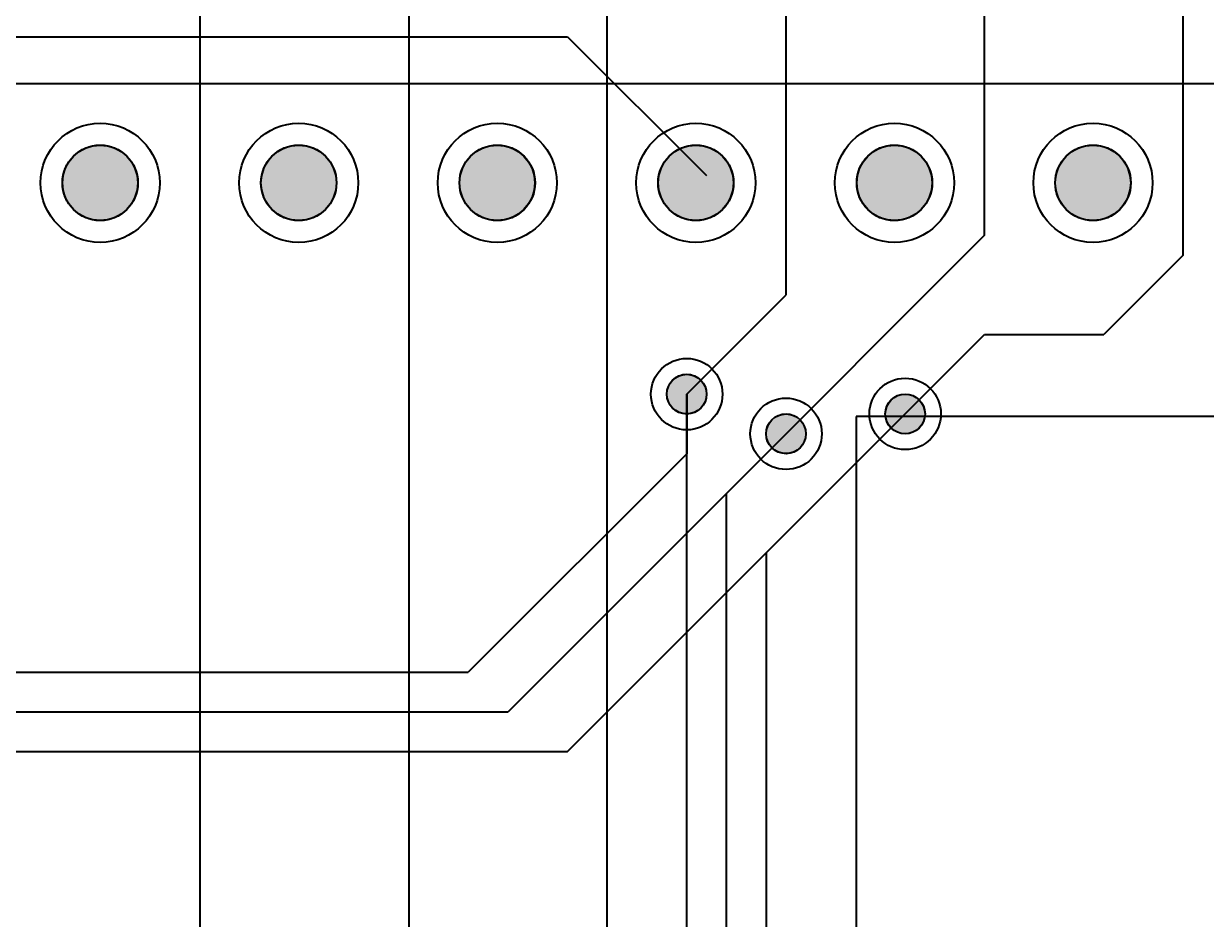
# Model space of a CAD drawing. Header units: millimetres. Extents: x 2 to 157, y 2 to 78.
# Drawn here: x 126.95 to 142.08, y 51.56 to 63.02 of the extents above; entities that cross this region are included whole.
import ezdxf

# ---------------------------------------------------------------- set-up
doc = ezdxf.new("R2010")
doc.units = ezdxf.units.MM
for name, color, linetype in [('bottom_copper', 7, 'Continuous'), ('drill_plated', 7, 'Continuous'), ('top_copper', 7, 'Continuous'), ('top_silk', 7, 'Continuous')]:
    doc.layers.add(name, color=color, linetype=linetype)

msp = doc.modelspace()

# ---------------------------------------------------------------- hatches: boundary and pattern name
at = {"layer": 'bottom_copper', "lineweight": 40}
for points in [[(128.403, 60.888), (128.375, 60.798), (128.331, 60.714), (128.271, 60.641), (128.198, 60.581), (128.114, 60.536), (128.024, 60.509), (127.93, 60.5), (127.835, 60.509), (127.745, 60.536), (127.661, 60.581), (127.588, 60.641), (127.528, 60.714), (127.484, 60.798), (127.456, 60.888), (127.447, 60.982), (127.456, 61.076), (127.484, 61.167), (127.528, 61.25), (127.588, 61.324), (127.661, 61.384), (127.745, 61.428), (127.835, 61.456), (127.93, 61.465), (128.024, 61.456), (128.114, 61.428), (128.198, 61.384), (128.271, 61.324), (128.331, 61.25), (128.375, 61.167), (128.403, 61.076), (128.412, 60.982), (128.403, 60.888)], [(130.943, 60.888), (130.915, 60.798), (130.871, 60.714), (130.811, 60.641), (130.738, 60.581), (130.654, 60.536), (130.564, 60.509), (130.47, 60.5), (130.375, 60.509), (130.285, 60.536), (130.201, 60.581), (130.128, 60.641), (130.068, 60.714), (130.024, 60.798), (129.996, 60.888), (129.987, 60.982), (129.996, 61.076), (130.024, 61.167), (130.068, 61.25), (130.128, 61.324), (130.201, 61.384), (130.285, 61.428), (130.375, 61.456), (130.47, 61.465), (130.564, 61.456), (130.654, 61.428), (130.738, 61.384), (130.811, 61.324), (130.871, 61.25), (130.915, 61.167), (130.943, 61.076), (130.952, 60.982), (130.943, 60.888)], [(133.483, 60.888), (133.455, 60.798), (133.411, 60.714), (133.351, 60.641), (133.278, 60.581), (133.194, 60.536), (133.104, 60.509), (133.01, 60.5), (132.915, 60.509), (132.825, 60.536), (132.741, 60.581), (132.668, 60.641), (132.608, 60.714), (132.564, 60.798), (132.536, 60.888), (132.527, 60.982), (132.536, 61.076), (132.564, 61.167), (132.608, 61.25), (132.668, 61.324), (132.741, 61.384), (132.825, 61.428), (132.915, 61.456), (133.01, 61.465), (133.104, 61.456), (133.194, 61.428), (133.278, 61.384), (133.351, 61.324), (133.411, 61.25), (133.455, 61.167), (133.483, 61.076), (133.492, 60.982), (133.483, 60.888)], [(136.023, 60.888), (135.995, 60.798), (135.951, 60.714), (135.891, 60.641), (135.818, 60.581), (135.734, 60.536), (135.644, 60.509), (135.55, 60.5), (135.455, 60.509), (135.365, 60.536), (135.281, 60.581), (135.208, 60.641), (135.148, 60.714), (135.104, 60.798), (135.076, 60.888), (135.067, 60.982), (135.076, 61.076), (135.104, 61.167), (135.148, 61.25), (135.208, 61.324), (135.281, 61.384), (135.365, 61.428), (135.455, 61.456), (135.55, 61.465), (135.644, 61.456), (135.734, 61.428), (135.818, 61.384), (135.891, 61.324), (135.951, 61.25), (135.995, 61.167), (136.023, 61.076), (136.032, 60.982), (136.023, 60.888)], [(138.563, 60.888), (138.535, 60.798), (138.491, 60.714), (138.431, 60.641), (138.358, 60.581), (138.274, 60.536), (138.184, 60.509), (138.09, 60.5), (137.995, 60.509), (137.905, 60.536), (137.821, 60.581), (137.748, 60.641), (137.688, 60.714), (137.644, 60.798), (137.616, 60.888), (137.607, 60.982), (137.616, 61.076), (137.644, 61.167), (137.688, 61.25), (137.748, 61.324), (137.821, 61.384), (137.905, 61.428), (137.995, 61.456), (138.09, 61.465), (138.184, 61.456), (138.274, 61.428), (138.358, 61.384), (138.431, 61.324), (138.491, 61.25), (138.535, 61.167), (138.563, 61.076), (138.572, 60.982), (138.563, 60.888)], [(141.103, 60.888), (141.075, 60.798), (141.031, 60.714), (140.971, 60.641), (140.898, 60.581), (140.814, 60.536), (140.724, 60.509), (140.63, 60.5), (140.535, 60.509), (140.445, 60.536), (140.361, 60.581), (140.288, 60.641), (140.228, 60.714), (140.184, 60.798), (140.156, 60.888), (140.147, 60.982), (140.156, 61.076), (140.184, 61.167), (140.228, 61.25), (140.288, 61.324), (140.361, 61.384), (140.445, 61.428), (140.535, 61.456), (140.63, 61.465), (140.724, 61.456), (140.814, 61.428), (140.898, 61.384), (140.971, 61.324), (141.031, 61.25), (141.075, 61.167), (141.103, 61.076), (141.112, 60.982), (141.103, 60.888)], [(135.682, 58.23), (135.667, 58.182), (135.644, 58.138), (135.612, 58.1), (135.574, 58.068), (135.53, 58.045), (135.482, 58.03), (135.433, 58.026), (135.383, 58.03), (135.336, 58.045), (135.292, 58.068), (135.253, 58.1), (135.222, 58.138), (135.198, 58.182), (135.184, 58.23), (135.179, 58.279), (135.184, 58.329), (135.198, 58.377), (135.222, 58.421), (135.253, 58.459), (135.292, 58.491), (135.336, 58.514), (135.383, 58.529), (135.433, 58.533), (135.482, 58.529), (135.53, 58.514), (135.574, 58.491), (135.612, 58.459), (135.644, 58.421), (135.667, 58.377), (135.682, 58.329), (135.687, 58.279), (135.682, 58.23)], [(138.476, 57.976), (138.461, 57.928), (138.438, 57.884), (138.406, 57.846), (138.368, 57.814), (138.324, 57.791), (138.276, 57.776), (138.227, 57.772), (138.177, 57.776), (138.13, 57.791), (138.086, 57.814), (138.047, 57.846), (138.016, 57.884), (137.992, 57.928), (137.978, 57.976), (137.973, 58.026), (137.978, 58.075), (137.992, 58.123), (138.016, 58.167), (138.047, 58.205), (138.086, 58.237), (138.13, 58.26), (138.177, 58.275), (138.227, 58.279), (138.276, 58.275), (138.324, 58.26), (138.368, 58.237), (138.406, 58.205), (138.438, 58.167), (138.461, 58.123), (138.476, 58.075), (138.481, 58.026), (138.476, 57.976)], [(136.952, 57.722), (136.937, 57.674), (136.914, 57.63), (136.882, 57.592), (136.844, 57.56), (136.8, 57.537), (136.752, 57.522), (136.703, 57.517), (136.653, 57.522), (136.606, 57.537), (136.562, 57.56), (136.523, 57.592), (136.492, 57.63), (136.468, 57.674), (136.454, 57.722), (136.449, 57.772), (136.454, 57.821), (136.468, 57.869), (136.492, 57.913), (136.523, 57.951), (136.562, 57.983), (136.606, 58.006), (136.653, 58.021), (136.703, 58.026), (136.752, 58.021), (136.8, 58.006), (136.844, 57.983), (136.882, 57.951), (136.914, 57.913), (136.937, 57.869), (136.952, 57.821), (136.957, 57.772), (136.952, 57.722)]]:
    msp.add_hatch(color=7, dxfattribs=at).paths.add_polyline_path(points, flags=0)
at = {"layer": 'drill_plated', "lineweight": 40}
for points in [[(128.403, 60.888), (128.375, 60.798), (128.331, 60.714), (128.271, 60.641), (128.198, 60.581), (128.114, 60.536), (128.024, 60.509), (127.93, 60.5), (127.835, 60.509), (127.745, 60.536), (127.661, 60.581), (127.588, 60.641), (127.528, 60.714), (127.484, 60.798), (127.456, 60.888), (127.447, 60.982), (127.456, 61.076), (127.484, 61.167), (127.528, 61.25), (127.588, 61.324), (127.661, 61.384), (127.745, 61.428), (127.835, 61.456), (127.93, 61.465), (128.024, 61.456), (128.114, 61.428), (128.198, 61.384), (128.271, 61.324), (128.331, 61.25), (128.375, 61.167), (128.403, 61.076), (128.412, 60.982), (128.403, 60.888)], [(130.943, 60.888), (130.915, 60.798), (130.871, 60.714), (130.811, 60.641), (130.738, 60.581), (130.654, 60.536), (130.564, 60.509), (130.47, 60.5), (130.375, 60.509), (130.285, 60.536), (130.201, 60.581), (130.128, 60.641), (130.068, 60.714), (130.024, 60.798), (129.996, 60.888), (129.987, 60.982), (129.996, 61.076), (130.024, 61.167), (130.068, 61.25), (130.128, 61.324), (130.201, 61.384), (130.285, 61.428), (130.375, 61.456), (130.47, 61.465), (130.564, 61.456), (130.654, 61.428), (130.738, 61.384), (130.811, 61.324), (130.871, 61.25), (130.915, 61.167), (130.943, 61.076), (130.952, 60.982), (130.943, 60.888)], [(133.483, 60.888), (133.455, 60.798), (133.411, 60.714), (133.351, 60.641), (133.278, 60.581), (133.194, 60.536), (133.104, 60.509), (133.01, 60.5), (132.915, 60.509), (132.825, 60.536), (132.741, 60.581), (132.668, 60.641), (132.608, 60.714), (132.564, 60.798), (132.536, 60.888), (132.527, 60.982), (132.536, 61.076), (132.564, 61.167), (132.608, 61.25), (132.668, 61.324), (132.741, 61.384), (132.825, 61.428), (132.915, 61.456), (133.01, 61.465), (133.104, 61.456), (133.194, 61.428), (133.278, 61.384), (133.351, 61.324), (133.411, 61.25), (133.455, 61.167), (133.483, 61.076), (133.492, 60.982), (133.483, 60.888)], [(136.023, 60.888), (135.995, 60.798), (135.951, 60.714), (135.891, 60.641), (135.818, 60.581), (135.734, 60.536), (135.644, 60.509), (135.55, 60.5), (135.455, 60.509), (135.365, 60.536), (135.281, 60.581), (135.208, 60.641), (135.148, 60.714), (135.104, 60.798), (135.076, 60.888), (135.067, 60.982), (135.076, 61.076), (135.104, 61.167), (135.148, 61.25), (135.208, 61.324), (135.281, 61.384), (135.365, 61.428), (135.455, 61.456), (135.55, 61.465), (135.644, 61.456), (135.734, 61.428), (135.818, 61.384), (135.891, 61.324), (135.951, 61.25), (135.995, 61.167), (136.023, 61.076), (136.032, 60.982), (136.023, 60.888)], [(138.563, 60.888), (138.535, 60.798), (138.491, 60.714), (138.431, 60.641), (138.358, 60.581), (138.274, 60.536), (138.184, 60.509), (138.09, 60.5), (137.995, 60.509), (137.905, 60.536), (137.821, 60.581), (137.748, 60.641), (137.688, 60.714), (137.644, 60.798), (137.616, 60.888), (137.607, 60.982), (137.616, 61.076), (137.644, 61.167), (137.688, 61.25), (137.748, 61.324), (137.821, 61.384), (137.905, 61.428), (137.995, 61.456), (138.09, 61.465), (138.184, 61.456), (138.274, 61.428), (138.358, 61.384), (138.431, 61.324), (138.491, 61.25), (138.535, 61.167), (138.563, 61.076), (138.572, 60.982), (138.563, 60.888)], [(141.103, 60.888), (141.075, 60.798), (141.031, 60.714), (140.971, 60.641), (140.898, 60.581), (140.814, 60.536), (140.724, 60.509), (140.63, 60.5), (140.535, 60.509), (140.445, 60.536), (140.361, 60.581), (140.288, 60.641), (140.228, 60.714), (140.184, 60.798), (140.156, 60.888), (140.147, 60.982), (140.156, 61.076), (140.184, 61.167), (140.228, 61.25), (140.288, 61.324), (140.361, 61.384), (140.445, 61.428), (140.535, 61.456), (140.63, 61.465), (140.724, 61.456), (140.814, 61.428), (140.898, 61.384), (140.971, 61.324), (141.031, 61.25), (141.075, 61.167), (141.103, 61.076), (141.112, 60.982), (141.103, 60.888)], [(135.682, 58.23), (135.667, 58.182), (135.644, 58.138), (135.612, 58.1), (135.574, 58.068), (135.53, 58.045), (135.482, 58.03), (135.433, 58.026), (135.383, 58.03), (135.336, 58.045), (135.292, 58.068), (135.253, 58.1), (135.222, 58.138), (135.198, 58.182), (135.184, 58.23), (135.179, 58.279), (135.184, 58.329), (135.198, 58.377), (135.222, 58.421), (135.253, 58.459), (135.292, 58.491), (135.336, 58.514), (135.383, 58.529), (135.433, 58.533), (135.482, 58.529), (135.53, 58.514), (135.574, 58.491), (135.612, 58.459), (135.644, 58.421), (135.667, 58.377), (135.682, 58.329), (135.687, 58.279), (135.682, 58.23)], [(138.476, 57.976), (138.461, 57.928), (138.438, 57.884), (138.406, 57.846), (138.368, 57.814), (138.324, 57.791), (138.276, 57.776), (138.227, 57.772), (138.177, 57.776), (138.13, 57.791), (138.086, 57.814), (138.047, 57.846), (138.016, 57.884), (137.992, 57.928), (137.978, 57.976), (137.973, 58.026), (137.978, 58.075), (137.992, 58.123), (138.016, 58.167), (138.047, 58.205), (138.086, 58.237), (138.13, 58.26), (138.177, 58.275), (138.227, 58.279), (138.276, 58.275), (138.324, 58.26), (138.368, 58.237), (138.406, 58.205), (138.438, 58.167), (138.461, 58.123), (138.476, 58.075), (138.481, 58.026), (138.476, 57.976)], [(136.952, 57.722), (136.937, 57.674), (136.914, 57.63), (136.882, 57.592), (136.844, 57.56), (136.8, 57.537), (136.752, 57.522), (136.703, 57.517), (136.653, 57.522), (136.606, 57.537), (136.562, 57.56), (136.523, 57.592), (136.492, 57.63), (136.468, 57.674), (136.454, 57.722), (136.449, 57.772), (136.454, 57.821), (136.468, 57.869), (136.492, 57.913), (136.523, 57.951), (136.562, 57.983), (136.606, 58.006), (136.653, 58.021), (136.703, 58.026), (136.752, 58.021), (136.8, 58.006), (136.844, 57.983), (136.882, 57.951), (136.914, 57.913), (136.937, 57.869), (136.952, 57.821), (136.957, 57.772), (136.952, 57.722)]]:
    msp.add_hatch(color=7, dxfattribs=at).paths.add_polyline_path(points, flags=0)
at = {"layer": 'top_copper', "lineweight": 40}
for points in [[(128.403, 60.888), (128.375, 60.798), (128.331, 60.714), (128.271, 60.641), (128.198, 60.581), (128.114, 60.536), (128.024, 60.509), (127.93, 60.5), (127.835, 60.509), (127.745, 60.536), (127.661, 60.581), (127.588, 60.641), (127.528, 60.714), (127.484, 60.798), (127.456, 60.888), (127.447, 60.982), (127.456, 61.076), (127.484, 61.167), (127.528, 61.25), (127.588, 61.324), (127.661, 61.384), (127.745, 61.428), (127.835, 61.456), (127.93, 61.465), (128.024, 61.456), (128.114, 61.428), (128.198, 61.384), (128.271, 61.324), (128.331, 61.25), (128.375, 61.167), (128.403, 61.076), (128.412, 60.982), (128.403, 60.888)], [(130.943, 60.888), (130.915, 60.798), (130.871, 60.714), (130.811, 60.641), (130.738, 60.581), (130.654, 60.536), (130.564, 60.509), (130.47, 60.5), (130.375, 60.509), (130.285, 60.536), (130.201, 60.581), (130.128, 60.641), (130.068, 60.714), (130.024, 60.798), (129.996, 60.888), (129.987, 60.982), (129.996, 61.076), (130.024, 61.167), (130.068, 61.25), (130.128, 61.324), (130.201, 61.384), (130.285, 61.428), (130.375, 61.456), (130.47, 61.465), (130.564, 61.456), (130.654, 61.428), (130.738, 61.384), (130.811, 61.324), (130.871, 61.25), (130.915, 61.167), (130.943, 61.076), (130.952, 60.982), (130.943, 60.888)], [(133.483, 60.888), (133.455, 60.798), (133.411, 60.714), (133.351, 60.641), (133.278, 60.581), (133.194, 60.536), (133.104, 60.509), (133.01, 60.5), (132.915, 60.509), (132.825, 60.536), (132.741, 60.581), (132.668, 60.641), (132.608, 60.714), (132.564, 60.798), (132.536, 60.888), (132.527, 60.982), (132.536, 61.076), (132.564, 61.167), (132.608, 61.25), (132.668, 61.324), (132.741, 61.384), (132.825, 61.428), (132.915, 61.456), (133.01, 61.465), (133.104, 61.456), (133.194, 61.428), (133.278, 61.384), (133.351, 61.324), (133.411, 61.25), (133.455, 61.167), (133.483, 61.076), (133.492, 60.982), (133.483, 60.888)], [(136.023, 60.888), (135.995, 60.798), (135.951, 60.714), (135.891, 60.641), (135.818, 60.581), (135.734, 60.536), (135.644, 60.509), (135.55, 60.5), (135.455, 60.509), (135.365, 60.536), (135.281, 60.581), (135.208, 60.641), (135.148, 60.714), (135.104, 60.798), (135.076, 60.888), (135.067, 60.982), (135.076, 61.076), (135.104, 61.167), (135.148, 61.25), (135.208, 61.324), (135.281, 61.384), (135.365, 61.428), (135.455, 61.456), (135.55, 61.465), (135.644, 61.456), (135.734, 61.428), (135.818, 61.384), (135.891, 61.324), (135.951, 61.25), (135.995, 61.167), (136.023, 61.076), (136.032, 60.982), (136.023, 60.888)], [(138.563, 60.888), (138.535, 60.798), (138.491, 60.714), (138.431, 60.641), (138.358, 60.581), (138.274, 60.536), (138.184, 60.509), (138.09, 60.5), (137.995, 60.509), (137.905, 60.536), (137.821, 60.581), (137.748, 60.641), (137.688, 60.714), (137.644, 60.798), (137.616, 60.888), (137.607, 60.982), (137.616, 61.076), (137.644, 61.167), (137.688, 61.25), (137.748, 61.324), (137.821, 61.384), (137.905, 61.428), (137.995, 61.456), (138.09, 61.465), (138.184, 61.456), (138.274, 61.428), (138.358, 61.384), (138.431, 61.324), (138.491, 61.25), (138.535, 61.167), (138.563, 61.076), (138.572, 60.982), (138.563, 60.888)], [(141.103, 60.888), (141.075, 60.798), (141.031, 60.714), (140.971, 60.641), (140.898, 60.581), (140.814, 60.536), (140.724, 60.509), (140.63, 60.5), (140.535, 60.509), (140.445, 60.536), (140.361, 60.581), (140.288, 60.641), (140.228, 60.714), (140.184, 60.798), (140.156, 60.888), (140.147, 60.982), (140.156, 61.076), (140.184, 61.167), (140.228, 61.25), (140.288, 61.324), (140.361, 61.384), (140.445, 61.428), (140.535, 61.456), (140.63, 61.465), (140.724, 61.456), (140.814, 61.428), (140.898, 61.384), (140.971, 61.324), (141.031, 61.25), (141.075, 61.167), (141.103, 61.076), (141.112, 60.982), (141.103, 60.888)], [(135.682, 58.23), (135.667, 58.182), (135.644, 58.138), (135.612, 58.1), (135.574, 58.068), (135.53, 58.045), (135.482, 58.03), (135.433, 58.026), (135.383, 58.03), (135.336, 58.045), (135.292, 58.068), (135.253, 58.1), (135.222, 58.138), (135.198, 58.182), (135.184, 58.23), (135.179, 58.279), (135.184, 58.329), (135.198, 58.377), (135.222, 58.421), (135.253, 58.459), (135.292, 58.491), (135.336, 58.514), (135.383, 58.529), (135.433, 58.533), (135.482, 58.529), (135.53, 58.514), (135.574, 58.491), (135.612, 58.459), (135.644, 58.421), (135.667, 58.377), (135.682, 58.329), (135.687, 58.279), (135.682, 58.23)], [(138.476, 57.976), (138.461, 57.928), (138.438, 57.884), (138.406, 57.846), (138.368, 57.814), (138.324, 57.791), (138.276, 57.776), (138.227, 57.772), (138.177, 57.776), (138.13, 57.791), (138.086, 57.814), (138.047, 57.846), (138.016, 57.884), (137.992, 57.928), (137.978, 57.976), (137.973, 58.026), (137.978, 58.075), (137.992, 58.123), (138.016, 58.167), (138.047, 58.205), (138.086, 58.237), (138.13, 58.26), (138.177, 58.275), (138.227, 58.279), (138.276, 58.275), (138.324, 58.26), (138.368, 58.237), (138.406, 58.205), (138.438, 58.167), (138.461, 58.123), (138.476, 58.075), (138.481, 58.026), (138.476, 57.976)], [(136.952, 57.722), (136.937, 57.674), (136.914, 57.63), (136.882, 57.592), (136.844, 57.56), (136.8, 57.537), (136.752, 57.522), (136.703, 57.517), (136.653, 57.522), (136.606, 57.537), (136.562, 57.56), (136.523, 57.592), (136.492, 57.63), (136.468, 57.674), (136.454, 57.722), (136.449, 57.772), (136.454, 57.821), (136.468, 57.869), (136.492, 57.913), (136.523, 57.951), (136.562, 57.983), (136.606, 58.006), (136.653, 58.021), (136.703, 58.026), (136.752, 58.021), (136.8, 58.006), (136.844, 57.983), (136.882, 57.951), (136.914, 57.913), (136.937, 57.869), (136.952, 57.821), (136.957, 57.772), (136.952, 57.722)]]:
    msp.add_hatch(color=7, dxfattribs=at).paths.add_polyline_path(points, flags=0)

# ---------------------------------------------------------------- linework, layer by layer
at = {"layer": 'bottom_copper', "color": 7, "lineweight": 40}
for p, q in [((134.417, 37.959), (134.417, 73.266)), ((141.783, 60.057), (141.783, 73.011)), ((131.877, 71.344), (131.877, 37.959)), ((136.703, 59.55), (136.703, 71.358)), ((139.243, 60.312), (139.243, 71.09)), ((129.21, 39.737), (129.21, 70.218)), ((139.243, 60.312), (135.941, 57.01)), ((141.783, 60.057), (140.767, 59.041)), ((135.433, 58.279), (136.703, 59.55)), ((136.449, 56.248), (139.243, 59.041)), ((139.243, 59.041), (140.767, 59.041)), ((135.433, 40.754), (135.433, 58.279)), ((135.941, 42.278), (135.941, 57.01)), ((136.449, 56.248), (136.449, 42.785))]:
    msp.add_line(p, q, dxfattribs=at)
for points in [[(128.403, 60.888), (128.375, 60.798), (128.331, 60.714), (128.271, 60.641), (128.198, 60.581), (128.114, 60.536), (128.024, 60.509), (127.93, 60.5), (127.835, 60.509), (127.745, 60.536), (127.661, 60.581), (127.588, 60.641), (127.528, 60.714), (127.484, 60.798), (127.456, 60.888), (127.447, 60.982), (127.456, 61.076), (127.484, 61.167), (127.528, 61.25), (127.588, 61.324), (127.661, 61.384), (127.745, 61.428), (127.835, 61.456), (127.93, 61.465), (128.024, 61.456), (128.114, 61.428), (128.198, 61.384), (128.271, 61.324), (128.331, 61.25), (128.375, 61.167), (128.403, 61.076), (128.412, 60.982), (128.403, 60.888)], [(130.943, 60.888), (130.915, 60.798), (130.871, 60.714), (130.811, 60.641), (130.738, 60.581), (130.654, 60.536), (130.564, 60.509), (130.47, 60.5), (130.375, 60.509), (130.285, 60.536), (130.201, 60.581), (130.128, 60.641), (130.068, 60.714), (130.024, 60.798), (129.996, 60.888), (129.987, 60.982), (129.996, 61.076), (130.024, 61.167), (130.068, 61.25), (130.128, 61.324), (130.201, 61.384), (130.285, 61.428), (130.375, 61.456), (130.47, 61.465), (130.564, 61.456), (130.654, 61.428), (130.738, 61.384), (130.811, 61.324), (130.871, 61.25), (130.915, 61.167), (130.943, 61.076), (130.952, 60.982), (130.943, 60.888)], [(133.483, 60.888), (133.455, 60.798), (133.411, 60.714), (133.351, 60.641), (133.278, 60.581), (133.194, 60.536), (133.104, 60.509), (133.01, 60.5), (132.915, 60.509), (132.825, 60.536), (132.741, 60.581), (132.668, 60.641), (132.608, 60.714), (132.564, 60.798), (132.536, 60.888), (132.527, 60.982), (132.536, 61.076), (132.564, 61.167), (132.608, 61.25), (132.668, 61.324), (132.741, 61.384), (132.825, 61.428), (132.915, 61.456), (133.01, 61.465), (133.104, 61.456), (133.194, 61.428), (133.278, 61.384), (133.351, 61.324), (133.411, 61.25), (133.455, 61.167), (133.483, 61.076), (133.492, 60.982), (133.483, 60.888)], [(136.023, 60.888), (135.995, 60.798), (135.951, 60.714), (135.891, 60.641), (135.818, 60.581), (135.734, 60.536), (135.644, 60.509), (135.55, 60.5), (135.455, 60.509), (135.365, 60.536), (135.281, 60.581), (135.208, 60.641), (135.148, 60.714), (135.104, 60.798), (135.076, 60.888), (135.067, 60.982), (135.076, 61.076), (135.104, 61.167), (135.148, 61.25), (135.208, 61.324), (135.281, 61.384), (135.365, 61.428), (135.455, 61.456), (135.55, 61.465), (135.644, 61.456), (135.734, 61.428), (135.818, 61.384), (135.891, 61.324), (135.951, 61.25), (135.995, 61.167), (136.023, 61.076), (136.032, 60.982), (136.023, 60.888)], [(138.563, 60.888), (138.535, 60.798), (138.491, 60.714), (138.431, 60.641), (138.358, 60.581), (138.274, 60.536), (138.184, 60.509), (138.09, 60.5), (137.995, 60.509), (137.905, 60.536), (137.821, 60.581), (137.748, 60.641), (137.688, 60.714), (137.644, 60.798), (137.616, 60.888), (137.607, 60.982), (137.616, 61.076), (137.644, 61.167), (137.688, 61.25), (137.748, 61.324), (137.821, 61.384), (137.905, 61.428), (137.995, 61.456), (138.09, 61.465), (138.184, 61.456), (138.274, 61.428), (138.358, 61.384), (138.431, 61.324), (138.491, 61.25), (138.535, 61.167), (138.563, 61.076), (138.572, 60.982), (138.563, 60.888)], [(141.103, 60.888), (141.075, 60.798), (141.031, 60.714), (140.971, 60.641), (140.898, 60.581), (140.814, 60.536), (140.724, 60.509), (140.63, 60.5), (140.535, 60.509), (140.445, 60.536), (140.361, 60.581), (140.288, 60.641), (140.228, 60.714), (140.184, 60.798), (140.156, 60.888), (140.147, 60.982), (140.156, 61.076), (140.184, 61.167), (140.228, 61.25), (140.288, 61.324), (140.361, 61.384), (140.445, 61.428), (140.535, 61.456), (140.63, 61.465), (140.724, 61.456), (140.814, 61.428), (140.898, 61.384), (140.971, 61.324), (141.031, 61.25), (141.075, 61.167), (141.103, 61.076), (141.112, 60.982), (141.103, 60.888)], [(135.682, 58.23), (135.667, 58.182), (135.644, 58.138), (135.612, 58.1), (135.574, 58.068), (135.53, 58.045), (135.482, 58.03), (135.433, 58.026), (135.383, 58.03), (135.336, 58.045), (135.292, 58.068), (135.253, 58.1), (135.222, 58.138), (135.198, 58.182), (135.184, 58.23), (135.179, 58.279), (135.184, 58.329), (135.198, 58.377), (135.222, 58.421), (135.253, 58.459), (135.292, 58.491), (135.336, 58.514), (135.383, 58.529), (135.433, 58.533), (135.482, 58.529), (135.53, 58.514), (135.574, 58.491), (135.612, 58.459), (135.644, 58.421), (135.667, 58.377), (135.682, 58.329), (135.687, 58.279), (135.682, 58.23)], [(138.476, 57.976), (138.461, 57.928), (138.438, 57.884), (138.406, 57.846), (138.368, 57.814), (138.324, 57.791), (138.276, 57.776), (138.227, 57.772), (138.177, 57.776), (138.13, 57.791), (138.086, 57.814), (138.047, 57.846), (138.016, 57.884), (137.992, 57.928), (137.978, 57.976), (137.973, 58.026), (137.978, 58.075), (137.992, 58.123), (138.016, 58.167), (138.047, 58.205), (138.086, 58.237), (138.13, 58.26), (138.177, 58.275), (138.227, 58.279), (138.276, 58.275), (138.324, 58.26), (138.368, 58.237), (138.406, 58.205), (138.438, 58.167), (138.461, 58.123), (138.476, 58.075), (138.481, 58.026), (138.476, 57.976)], [(136.952, 57.722), (136.937, 57.674), (136.914, 57.63), (136.882, 57.592), (136.844, 57.56), (136.8, 57.537), (136.752, 57.522), (136.703, 57.517), (136.653, 57.522), (136.606, 57.537), (136.562, 57.56), (136.523, 57.592), (136.492, 57.63), (136.468, 57.674), (136.454, 57.722), (136.449, 57.772), (136.454, 57.821), (136.468, 57.869), (136.492, 57.913), (136.523, 57.951), (136.562, 57.983), (136.606, 58.006), (136.653, 58.021), (136.703, 58.026), (136.752, 58.021), (136.8, 58.006), (136.844, 57.983), (136.882, 57.951), (136.914, 57.913), (136.937, 57.869), (136.952, 57.821), (136.957, 57.772), (136.952, 57.722)]]:
    msp.add_lwpolyline(points, close=True, dxfattribs=at)
for centre, major_axis in [((127.93, 60.982), (0.762, 0)), ((130.47, 60.982), (0.762, 0)), ((133.01, 60.982), (0.762, 0)), ((135.55, 60.982), (0.762, 0)), ((138.09, 60.982), (0.762, 0)), ((140.63, 60.982), (0.762, 0)), ((127.93, 60.982), (0.483, 0)), ((130.47, 60.982), (0.483, 0)), ((133.01, 60.982), (0.483, 0)), ((135.55, 60.982), (0.483, 0)), ((138.09, 60.982), (0.483, 0)), ((140.63, 60.982), (0.483, 0)), ((135.433, 58.279), (0.457, 0)), ((135.433, 58.279), (0.254, 0)), ((138.227, 58.026), (0.457, 0)), ((138.227, 58.026), (0.254, 0)), ((136.703, 57.772), (0.457, 0)), ((136.703, 57.772), (0.254, 0))]:
    msp.add_ellipse(centre, major_axis=major_axis, ratio=1, dxfattribs=at)
at = {"layer": 'drill_plated', "color": 7, "lineweight": 40}
for points in [[(128.403, 60.888), (128.375, 60.798), (128.331, 60.714), (128.271, 60.641), (128.198, 60.581), (128.114, 60.536), (128.024, 60.509), (127.93, 60.5), (127.835, 60.509), (127.745, 60.536), (127.661, 60.581), (127.588, 60.641), (127.528, 60.714), (127.484, 60.798), (127.456, 60.888), (127.447, 60.982), (127.456, 61.076), (127.484, 61.167), (127.528, 61.25), (127.588, 61.324), (127.661, 61.384), (127.745, 61.428), (127.835, 61.456), (127.93, 61.465), (128.024, 61.456), (128.114, 61.428), (128.198, 61.384), (128.271, 61.324), (128.331, 61.25), (128.375, 61.167), (128.403, 61.076), (128.412, 60.982), (128.403, 60.888)], [(130.943, 60.888), (130.915, 60.798), (130.871, 60.714), (130.811, 60.641), (130.738, 60.581), (130.654, 60.536), (130.564, 60.509), (130.47, 60.5), (130.375, 60.509), (130.285, 60.536), (130.201, 60.581), (130.128, 60.641), (130.068, 60.714), (130.024, 60.798), (129.996, 60.888), (129.987, 60.982), (129.996, 61.076), (130.024, 61.167), (130.068, 61.25), (130.128, 61.324), (130.201, 61.384), (130.285, 61.428), (130.375, 61.456), (130.47, 61.465), (130.564, 61.456), (130.654, 61.428), (130.738, 61.384), (130.811, 61.324), (130.871, 61.25), (130.915, 61.167), (130.943, 61.076), (130.952, 60.982), (130.943, 60.888)], [(133.483, 60.888), (133.455, 60.798), (133.411, 60.714), (133.351, 60.641), (133.278, 60.581), (133.194, 60.536), (133.104, 60.509), (133.01, 60.5), (132.915, 60.509), (132.825, 60.536), (132.741, 60.581), (132.668, 60.641), (132.608, 60.714), (132.564, 60.798), (132.536, 60.888), (132.527, 60.982), (132.536, 61.076), (132.564, 61.167), (132.608, 61.25), (132.668, 61.324), (132.741, 61.384), (132.825, 61.428), (132.915, 61.456), (133.01, 61.465), (133.104, 61.456), (133.194, 61.428), (133.278, 61.384), (133.351, 61.324), (133.411, 61.25), (133.455, 61.167), (133.483, 61.076), (133.492, 60.982), (133.483, 60.888)], [(136.023, 60.888), (135.995, 60.798), (135.951, 60.714), (135.891, 60.641), (135.818, 60.581), (135.734, 60.536), (135.644, 60.509), (135.55, 60.5), (135.455, 60.509), (135.365, 60.536), (135.281, 60.581), (135.208, 60.641), (135.148, 60.714), (135.104, 60.798), (135.076, 60.888), (135.067, 60.982), (135.076, 61.076), (135.104, 61.167), (135.148, 61.25), (135.208, 61.324), (135.281, 61.384), (135.365, 61.428), (135.455, 61.456), (135.55, 61.465), (135.644, 61.456), (135.734, 61.428), (135.818, 61.384), (135.891, 61.324), (135.951, 61.25), (135.995, 61.167), (136.023, 61.076), (136.032, 60.982), (136.023, 60.888)], [(138.563, 60.888), (138.535, 60.798), (138.491, 60.714), (138.431, 60.641), (138.358, 60.581), (138.274, 60.536), (138.184, 60.509), (138.09, 60.5), (137.995, 60.509), (137.905, 60.536), (137.821, 60.581), (137.748, 60.641), (137.688, 60.714), (137.644, 60.798), (137.616, 60.888), (137.607, 60.982), (137.616, 61.076), (137.644, 61.167), (137.688, 61.25), (137.748, 61.324), (137.821, 61.384), (137.905, 61.428), (137.995, 61.456), (138.09, 61.465), (138.184, 61.456), (138.274, 61.428), (138.358, 61.384), (138.431, 61.324), (138.491, 61.25), (138.535, 61.167), (138.563, 61.076), (138.572, 60.982), (138.563, 60.888)], [(141.103, 60.888), (141.075, 60.798), (141.031, 60.714), (140.971, 60.641), (140.898, 60.581), (140.814, 60.536), (140.724, 60.509), (140.63, 60.5), (140.535, 60.509), (140.445, 60.536), (140.361, 60.581), (140.288, 60.641), (140.228, 60.714), (140.184, 60.798), (140.156, 60.888), (140.147, 60.982), (140.156, 61.076), (140.184, 61.167), (140.228, 61.25), (140.288, 61.324), (140.361, 61.384), (140.445, 61.428), (140.535, 61.456), (140.63, 61.465), (140.724, 61.456), (140.814, 61.428), (140.898, 61.384), (140.971, 61.324), (141.031, 61.25), (141.075, 61.167), (141.103, 61.076), (141.112, 60.982), (141.103, 60.888)], [(135.682, 58.23), (135.667, 58.182), (135.644, 58.138), (135.612, 58.1), (135.574, 58.068), (135.53, 58.045), (135.482, 58.03), (135.433, 58.026), (135.383, 58.03), (135.336, 58.045), (135.292, 58.068), (135.253, 58.1), (135.222, 58.138), (135.198, 58.182), (135.184, 58.23), (135.179, 58.279), (135.184, 58.329), (135.198, 58.377), (135.222, 58.421), (135.253, 58.459), (135.292, 58.491), (135.336, 58.514), (135.383, 58.529), (135.433, 58.533), (135.482, 58.529), (135.53, 58.514), (135.574, 58.491), (135.612, 58.459), (135.644, 58.421), (135.667, 58.377), (135.682, 58.329), (135.687, 58.279), (135.682, 58.23)], [(138.476, 57.976), (138.461, 57.928), (138.438, 57.884), (138.406, 57.846), (138.368, 57.814), (138.324, 57.791), (138.276, 57.776), (138.227, 57.772), (138.177, 57.776), (138.13, 57.791), (138.086, 57.814), (138.047, 57.846), (138.016, 57.884), (137.992, 57.928), (137.978, 57.976), (137.973, 58.026), (137.978, 58.075), (137.992, 58.123), (138.016, 58.167), (138.047, 58.205), (138.086, 58.237), (138.13, 58.26), (138.177, 58.275), (138.227, 58.279), (138.276, 58.275), (138.324, 58.26), (138.368, 58.237), (138.406, 58.205), (138.438, 58.167), (138.461, 58.123), (138.476, 58.075), (138.481, 58.026), (138.476, 57.976)], [(136.952, 57.722), (136.937, 57.674), (136.914, 57.63), (136.882, 57.592), (136.844, 57.56), (136.8, 57.537), (136.752, 57.522), (136.703, 57.517), (136.653, 57.522), (136.606, 57.537), (136.562, 57.56), (136.523, 57.592), (136.492, 57.63), (136.468, 57.674), (136.454, 57.722), (136.449, 57.772), (136.454, 57.821), (136.468, 57.869), (136.492, 57.913), (136.523, 57.951), (136.562, 57.983), (136.606, 58.006), (136.653, 58.021), (136.703, 58.026), (136.752, 58.021), (136.8, 58.006), (136.844, 57.983), (136.882, 57.951), (136.914, 57.913), (136.937, 57.869), (136.952, 57.821), (136.957, 57.772), (136.952, 57.722)]]:
    msp.add_lwpolyline(points, close=True, dxfattribs=at)
for centre, major_axis in [((127.93, 60.982), (0.483, 0)), ((130.47, 60.982), (0.483, 0)), ((133.01, 60.982), (0.483, 0)), ((135.55, 60.982), (0.483, 0)), ((138.09, 60.982), (0.483, 0)), ((140.63, 60.982), (0.483, 0)), ((135.433, 58.279), (0.254, 0)), ((138.227, 58.026), (0.254, 0)), ((136.703, 57.772), (0.254, 0))]:
    msp.add_ellipse(centre, major_axis=major_axis, ratio=1, dxfattribs=at)
at = {"layer": 'top_copper', "color": 7, "lineweight": 40}
for p, q in [((98.603, 62.852), (133.909, 62.852)), ((133.909, 62.852), (135.687, 61.074)), ((135.433, 58.279), (135.433, 57.517)), ((133.909, 53.708), (138.227, 58.026)), ((136.703, 57.772), (133.147, 54.215)), ((135.433, 57.517), (132.639, 54.724)), ((93.523, 54.724), (132.639, 54.724)), ((93.777, 54.215), (133.147, 54.215)), ((95.301, 53.708), (133.909, 53.708))]:
    msp.add_line(p, q, dxfattribs=at)
for points in [[(128.403, 60.888), (128.375, 60.798), (128.331, 60.714), (128.271, 60.641), (128.198, 60.581), (128.114, 60.536), (128.024, 60.509), (127.93, 60.5), (127.835, 60.509), (127.745, 60.536), (127.661, 60.581), (127.588, 60.641), (127.528, 60.714), (127.484, 60.798), (127.456, 60.888), (127.447, 60.982), (127.456, 61.076), (127.484, 61.167), (127.528, 61.25), (127.588, 61.324), (127.661, 61.384), (127.745, 61.428), (127.835, 61.456), (127.93, 61.465), (128.024, 61.456), (128.114, 61.428), (128.198, 61.384), (128.271, 61.324), (128.331, 61.25), (128.375, 61.167), (128.403, 61.076), (128.412, 60.982), (128.403, 60.888)], [(130.943, 60.888), (130.915, 60.798), (130.871, 60.714), (130.811, 60.641), (130.738, 60.581), (130.654, 60.536), (130.564, 60.509), (130.47, 60.5), (130.375, 60.509), (130.285, 60.536), (130.201, 60.581), (130.128, 60.641), (130.068, 60.714), (130.024, 60.798), (129.996, 60.888), (129.987, 60.982), (129.996, 61.076), (130.024, 61.167), (130.068, 61.25), (130.128, 61.324), (130.201, 61.384), (130.285, 61.428), (130.375, 61.456), (130.47, 61.465), (130.564, 61.456), (130.654, 61.428), (130.738, 61.384), (130.811, 61.324), (130.871, 61.25), (130.915, 61.167), (130.943, 61.076), (130.952, 60.982), (130.943, 60.888)], [(133.483, 60.888), (133.455, 60.798), (133.411, 60.714), (133.351, 60.641), (133.278, 60.581), (133.194, 60.536), (133.104, 60.509), (133.01, 60.5), (132.915, 60.509), (132.825, 60.536), (132.741, 60.581), (132.668, 60.641), (132.608, 60.714), (132.564, 60.798), (132.536, 60.888), (132.527, 60.982), (132.536, 61.076), (132.564, 61.167), (132.608, 61.25), (132.668, 61.324), (132.741, 61.384), (132.825, 61.428), (132.915, 61.456), (133.01, 61.465), (133.104, 61.456), (133.194, 61.428), (133.278, 61.384), (133.351, 61.324), (133.411, 61.25), (133.455, 61.167), (133.483, 61.076), (133.492, 60.982), (133.483, 60.888)], [(136.023, 60.888), (135.995, 60.798), (135.951, 60.714), (135.891, 60.641), (135.818, 60.581), (135.734, 60.536), (135.644, 60.509), (135.55, 60.5), (135.455, 60.509), (135.365, 60.536), (135.281, 60.581), (135.208, 60.641), (135.148, 60.714), (135.104, 60.798), (135.076, 60.888), (135.067, 60.982), (135.076, 61.076), (135.104, 61.167), (135.148, 61.25), (135.208, 61.324), (135.281, 61.384), (135.365, 61.428), (135.455, 61.456), (135.55, 61.465), (135.644, 61.456), (135.734, 61.428), (135.818, 61.384), (135.891, 61.324), (135.951, 61.25), (135.995, 61.167), (136.023, 61.076), (136.032, 60.982), (136.023, 60.888)], [(138.563, 60.888), (138.535, 60.798), (138.491, 60.714), (138.431, 60.641), (138.358, 60.581), (138.274, 60.536), (138.184, 60.509), (138.09, 60.5), (137.995, 60.509), (137.905, 60.536), (137.821, 60.581), (137.748, 60.641), (137.688, 60.714), (137.644, 60.798), (137.616, 60.888), (137.607, 60.982), (137.616, 61.076), (137.644, 61.167), (137.688, 61.25), (137.748, 61.324), (137.821, 61.384), (137.905, 61.428), (137.995, 61.456), (138.09, 61.465), (138.184, 61.456), (138.274, 61.428), (138.358, 61.384), (138.431, 61.324), (138.491, 61.25), (138.535, 61.167), (138.563, 61.076), (138.572, 60.982), (138.563, 60.888)], [(141.103, 60.888), (141.075, 60.798), (141.031, 60.714), (140.971, 60.641), (140.898, 60.581), (140.814, 60.536), (140.724, 60.509), (140.63, 60.5), (140.535, 60.509), (140.445, 60.536), (140.361, 60.581), (140.288, 60.641), (140.228, 60.714), (140.184, 60.798), (140.156, 60.888), (140.147, 60.982), (140.156, 61.076), (140.184, 61.167), (140.228, 61.25), (140.288, 61.324), (140.361, 61.384), (140.445, 61.428), (140.535, 61.456), (140.63, 61.465), (140.724, 61.456), (140.814, 61.428), (140.898, 61.384), (140.971, 61.324), (141.031, 61.25), (141.075, 61.167), (141.103, 61.076), (141.112, 60.982), (141.103, 60.888)], [(135.682, 58.23), (135.667, 58.182), (135.644, 58.138), (135.612, 58.1), (135.574, 58.068), (135.53, 58.045), (135.482, 58.03), (135.433, 58.026), (135.383, 58.03), (135.336, 58.045), (135.292, 58.068), (135.253, 58.1), (135.222, 58.138), (135.198, 58.182), (135.184, 58.23), (135.179, 58.279), (135.184, 58.329), (135.198, 58.377), (135.222, 58.421), (135.253, 58.459), (135.292, 58.491), (135.336, 58.514), (135.383, 58.529), (135.433, 58.533), (135.482, 58.529), (135.53, 58.514), (135.574, 58.491), (135.612, 58.459), (135.644, 58.421), (135.667, 58.377), (135.682, 58.329), (135.687, 58.279), (135.682, 58.23)], [(138.476, 57.976), (138.461, 57.928), (138.438, 57.884), (138.406, 57.846), (138.368, 57.814), (138.324, 57.791), (138.276, 57.776), (138.227, 57.772), (138.177, 57.776), (138.13, 57.791), (138.086, 57.814), (138.047, 57.846), (138.016, 57.884), (137.992, 57.928), (137.978, 57.976), (137.973, 58.026), (137.978, 58.075), (137.992, 58.123), (138.016, 58.167), (138.047, 58.205), (138.086, 58.237), (138.13, 58.26), (138.177, 58.275), (138.227, 58.279), (138.276, 58.275), (138.324, 58.26), (138.368, 58.237), (138.406, 58.205), (138.438, 58.167), (138.461, 58.123), (138.476, 58.075), (138.481, 58.026), (138.476, 57.976)], [(136.952, 57.722), (136.937, 57.674), (136.914, 57.63), (136.882, 57.592), (136.844, 57.56), (136.8, 57.537), (136.752, 57.522), (136.703, 57.517), (136.653, 57.522), (136.606, 57.537), (136.562, 57.56), (136.523, 57.592), (136.492, 57.63), (136.468, 57.674), (136.454, 57.722), (136.449, 57.772), (136.454, 57.821), (136.468, 57.869), (136.492, 57.913), (136.523, 57.951), (136.562, 57.983), (136.606, 58.006), (136.653, 58.021), (136.703, 58.026), (136.752, 58.021), (136.8, 58.006), (136.844, 57.983), (136.882, 57.951), (136.914, 57.913), (136.937, 57.869), (136.952, 57.821), (136.957, 57.772), (136.952, 57.722)]]:
    msp.add_lwpolyline(points, close=True, dxfattribs=at)
for centre, major_axis in [((127.93, 60.982), (0.762, 0)), ((130.47, 60.982), (0.762, 0)), ((133.01, 60.982), (0.762, 0)), ((135.55, 60.982), (0.762, 0)), ((138.09, 60.982), (0.762, 0)), ((140.63, 60.982), (0.762, 0)), ((127.93, 60.982), (0.483, 0)), ((130.47, 60.982), (0.483, 0)), ((133.01, 60.982), (0.483, 0)), ((135.55, 60.982), (0.483, 0)), ((138.09, 60.982), (0.483, 0)), ((140.63, 60.982), (0.483, 0)), ((135.433, 58.279), (0.457, 0)), ((135.433, 58.279), (0.254, 0)), ((138.227, 58.026), (0.457, 0)), ((138.227, 58.026), (0.254, 0)), ((136.703, 57.772), (0.457, 0)), ((136.703, 57.772), (0.254, 0))]:
    msp.add_ellipse(centre, major_axis=major_axis, ratio=1, dxfattribs=at)
at = {"layer": 'top_silk', "color": 7, "lineweight": 40}
for p, q in [((103.8, 62.252), (154.6, 62.252)), ((137.6, 57.992), (137.6, 43.492)), ((155.1, 57.992), (137.6, 57.992))]:
    msp.add_line(p, q, dxfattribs=at)

doc.saveas('drawing.dxf')
